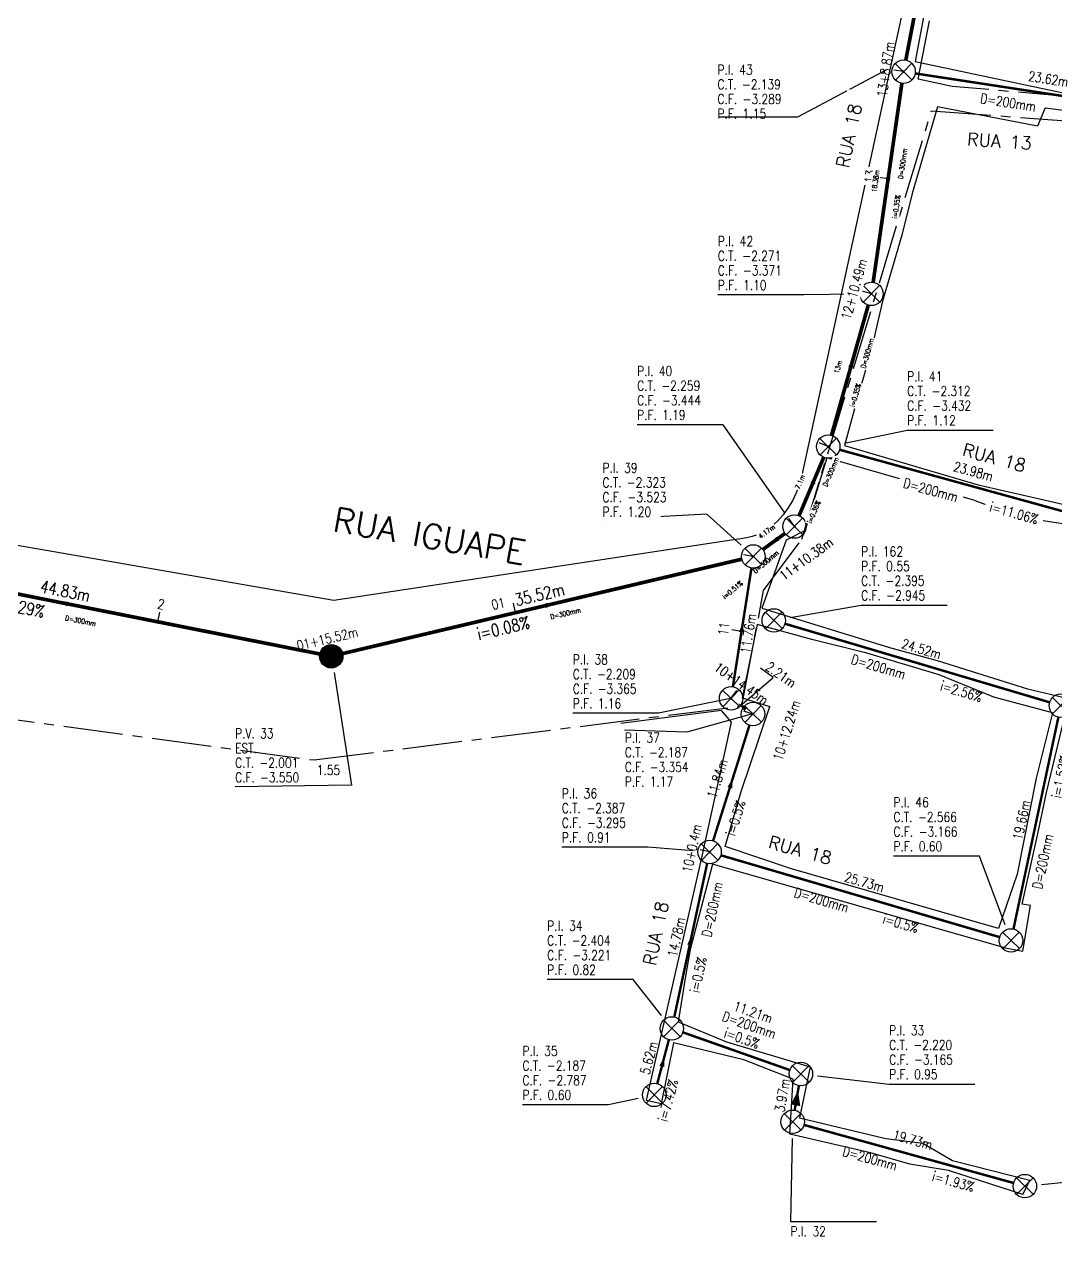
# Model space of a CAD drawing. Extents: x -6997814 to 14282083, y -16 to 289481930.
# Drawn here: x 362353.6 to 362438.1, y 7352411.9 to 7352511.2 of the extents above; entities that cross this region are included whole.
import ezdxf
from ezdxf.enums import TextEntityAlignment as Align

# ---------------------------------------------------------------- set-up
doc = ezdxf.new("R2010")
doc.units = 0
doc.header["$LTSCALE"] = 6.5
doc.linetypes.add('CENTER2', pattern=[1.125, 0.75, -0.125, 0.125, -0.125])
doc.layers.get('0').update_dxf_attribs({"linetype": 'CONTINUOUS'})
for name, color, linetype in [('MURO', 251, 'CONTINUOUS'), ('PONTOS-Caixas - Esgoto_U', 1, 'CONTINUOUS'), ('PONTOS-CAIXAS_U', 1, 'CONTINUOUS'), ('PS_IND_COMPRIMENTO', 7, 'CONTINUOUS'), ('PS_IND_DIAMETRO', 7, 'CONTINUOUS'), ('PS_IND_FLUXO', 3, 'CONTINUOUS'), ('PS_IND_INCLINACAO', 7, 'CONTINUOUS'), ('PS_PONTOS_IDENTIFICACAO_LIN', 7, 'CONTINUOUS'), ('PS_PONTOS_IDENTIFICACAO_TXT', 7, 'CONTINUOUS'), ('QUADRA-DEF', 7, 'CONTINUOUS'), ('QUADRA-INDEF', 7, 'CENTER2'), ('T-MARGEM', 7, 'CONTINUOUS'), ('T_Ptos', 7, 'CONTINUOUS'), ('TUBO_PVC', 1, 'CONTINUOUS'), ('TXT-LOGRAD', 3, 'CONTINUOUS')]:
    doc.layers.add(name, color=color, linetype=linetype)
doc.styles.add('1-1000  -  RÉGUA 100', font='romans.shx', dxfattribs={"height": 2.5})
doc.styles.add('ROMANS', font='romans.shx')
doc.styles.add('SABESP', font='ROMANS.shx', dxfattribs={"height": 2})
picture_1 = doc.add_image_def('image1.ecw', size_in_pixel=(49668, 39849))

# ---------------------------------------------------------------- blocks, each defined once
blk = doc.blocks.new('*U48', base_point=(4191.731, 1118.971))
for p, q in [((4191.559, 1119.139), (4191.902, 1118.803)), ((4191.898, 1119.143), (4191.563, 1118.8))]:
    blk.add_line(p, q)
blk.add_circle((4191.731, 1118.971), 0.24)
blk = doc.blocks.new('*U49', base_point=(4191.731, 1118.971))
for p, q in [((4191.559, 1119.139), (4191.902, 1118.803)), ((4191.898, 1119.143), (4191.563, 1118.8))]:
    blk.add_line(p, q)
blk.add_circle((4191.731, 1118.971), 0.24)
blk = doc.blocks.new('*U50', base_point=(4191.731, 1118.971))
for p, q in [((4191.559, 1119.139), (4191.902, 1118.803)), ((4191.898, 1119.143), (4191.563, 1118.8))]:
    blk.add_line(p, q)
blk.add_circle((4191.731, 1118.971), 0.24)
blk = doc.blocks.new('*U51', base_point=(4191.731, 1118.971))
for p, q in [((4191.559, 1119.139), (4191.902, 1118.803)), ((4191.898, 1119.143), (4191.563, 1118.8))]:
    blk.add_line(p, q)
blk.add_circle((4191.731, 1118.971), 0.24)
blk = doc.blocks.new('*U52', base_point=(4191.731, 1118.971))
for p, q in [((4191.559, 1119.139), (4191.902, 1118.803)), ((4191.898, 1119.143), (4191.563, 1118.8))]:
    blk.add_line(p, q)
blk.add_circle((4191.731, 1118.971), 0.24)
blk = doc.blocks.new('*U53', base_point=(4191.731, 1118.971))
for p, q in [((4191.559, 1119.139), (4191.902, 1118.803)), ((4191.898, 1119.143), (4191.563, 1118.8))]:
    blk.add_line(p, q)
blk.add_circle((4191.731, 1118.971), 0.24)
blk = doc.blocks.new('*U54', base_point=(4191.731, 1118.971))
for p, q in [((4191.559, 1119.139), (4191.902, 1118.803)), ((4191.898, 1119.143), (4191.563, 1118.8))]:
    blk.add_line(p, q)
blk.add_circle((4191.731, 1118.971), 0.24)
blk = doc.blocks.new('*U55', base_point=(4191.731, 1118.971))
for p, q in [((4191.559, 1119.139), (4191.902, 1118.803)), ((4191.898, 1119.143), (4191.563, 1118.8))]:
    blk.add_line(p, q)
blk.add_circle((4191.731, 1118.971), 0.24)
blk = doc.blocks.new('*U56', base_point=(4191.731, 1118.971))
for p, q in [((4191.559, 1119.139), (4191.902, 1118.803)), ((4191.898, 1119.143), (4191.563, 1118.8))]:
    blk.add_line(p, q)
blk.add_circle((4191.731, 1118.971), 0.24)
blk = doc.blocks.new('*U57', base_point=(4191.731, 1118.971))
for p, q in [((4191.559, 1119.139), (4191.902, 1118.803)), ((4191.898, 1119.143), (4191.563, 1118.8))]:
    blk.add_line(p, q)
blk.add_circle((4191.731, 1118.971), 0.24)
blk = doc.blocks.new('*U58', base_point=(4191.731, 1118.971))
for p, q in [((4191.559, 1119.139), (4191.902, 1118.803)), ((4191.898, 1119.143), (4191.563, 1118.8))]:
    blk.add_line(p, q)
blk.add_circle((4191.731, 1118.971), 0.24)
blk = doc.blocks.new('*U59', base_point=(4191.731, 1118.971))
for p, q in [((4191.559, 1119.139), (4191.902, 1118.803)), ((4191.898, 1119.143), (4191.563, 1118.8))]:
    blk.add_line(p, q)
blk.add_circle((4191.731, 1118.971), 0.24)
blk = doc.blocks.new('*U60', base_point=(4191.731, 1118.971))
for p, q in [((4191.559, 1119.139), (4191.902, 1118.803)), ((4191.898, 1119.143), (4191.563, 1118.8))]:
    blk.add_line(p, q)
blk.add_circle((4191.731, 1118.971), 0.24)
blk = doc.blocks.new('*U63', base_point=(4191.731, 1118.971))
for p, q in [((4191.559, 1119.139), (4191.902, 1118.803)), ((4191.898, 1119.143), (4191.563, 1118.8))]:
    blk.add_line(p, q)
blk.add_circle((4191.731, 1118.971), 0.24)
blk = doc.blocks.new('*U193', base_point=(4191.731, 1118.971))
for p, q in [((4191.559, 1119.139), (4191.902, 1118.803)), ((4191.898, 1119.143), (4191.563, 1118.8))]:
    blk.add_line(p, q)
blk.add_circle((4191.731, 1118.971), 0.24)
blk = doc.blocks.new('*U194', base_point=(4191.731, 1118.971))
for p, q in [((4191.559, 1119.139), (4191.902, 1118.803)), ((4191.898, 1119.143), (4191.563, 1118.8))]:
    blk.add_line(p, q)
blk.add_circle((4191.731, 1118.971), 0.24)
blk = doc.blocks.new('*U481')
at = {"layer": 'T-MARGEM'}
blk.add_line((0, 0), (0, 0.2), dxfattribs=at)
at = {"layer": 'T-MARGEM', "const_width": 0.025, "flags": 128}
blk.add_lwpolyline([(-0.013, 0, 1), (0.013, 0, 1)], format="xyb", close=True, dxfattribs=at)
blk = doc.blocks.new('*U482')
at = {"layer": 'T-MARGEM'}
blk.add_line((0, 0), (0, 0.2), dxfattribs=at)
at = {"layer": 'T-MARGEM', "const_width": 0.025, "flags": 128}
blk.add_lwpolyline([(-0.013, 0, 1), (0.013, 0, 1)], format="xyb", close=True, dxfattribs=at)
blk = doc.blocks.new('*U483')
at = {"layer": 'T-MARGEM'}
blk.add_line((0, 0), (0, 0.2), dxfattribs=at)
at = {"layer": 'T-MARGEM', "const_width": 0.025, "flags": 128}
blk.add_lwpolyline([(-0.013, 0, 1), (0.013, 0, 1)], format="xyb", close=True, dxfattribs=at)
blk = doc.blocks.new('*U484')
at = {"layer": 'T-MARGEM'}
blk.add_line((0, 0), (0, 0.2), dxfattribs=at)
at = {"layer": 'T-MARGEM', "const_width": 0.025, "flags": 128}
blk.add_lwpolyline([(-0.013, 0, 1), (0.013, 0, 1)], format="xyb", close=True, dxfattribs=at)
blk = doc.blocks.new('*U485')
at = {"layer": 'T-MARGEM'}
blk.add_line((0, 0), (0, 0.2), dxfattribs=at)
at = {"layer": 'T-MARGEM', "const_width": 0.025, "flags": 128}
blk.add_lwpolyline([(-0.013, 0, 1), (0.013, 0, 1)], format="xyb", close=True, dxfattribs=at)
blk = doc.blocks.new('*U486')
at = {"layer": 'T-MARGEM'}
blk.add_line((0, 0), (0, 0.2), dxfattribs=at)
at = {"layer": 'T-MARGEM', "const_width": 0.025, "flags": 128}
blk.add_lwpolyline([(-0.013, 0, 1), (0.013, 0, 1)], format="xyb", close=True, dxfattribs=at)
blk = doc.blocks.new('*U487')
at = {"layer": 'T-MARGEM'}
blk.add_line((0, 0), (0, 0.2), dxfattribs=at)
at = {"layer": 'T-MARGEM', "const_width": 0.025, "flags": 128}
blk.add_lwpolyline([(-0.013, 0, 1), (0.013, 0, 1)], format="xyb", close=True, dxfattribs=at)
blk = doc.blocks.new('*U488')
at = {"layer": 'T-MARGEM'}
blk.add_line((0, 0), (0, 0.2), dxfattribs=at)
at = {"layer": 'T-MARGEM', "const_width": 0.025, "flags": 128}
blk.add_lwpolyline([(-0.013, 0, 1), (0.013, 0, 1)], format="xyb", close=True, dxfattribs=at)
blk = doc.blocks.new('*U489')
at = {"layer": 'T-MARGEM'}
blk.add_line((0, 0), (0, 0.2), dxfattribs=at)
at = {"layer": 'T-MARGEM', "const_width": 0.025, "flags": 128}
blk.add_lwpolyline([(-0.013, 0, 1), (0.013, 0, 1)], format="xyb", close=True, dxfattribs=at)
blk = doc.blocks.new('*U490')
at = {"layer": 'T-MARGEM'}
blk.add_line((0, 0), (0, 0.2), dxfattribs=at)
at = {"layer": 'T-MARGEM', "const_width": 0.025, "flags": 128}
blk.add_lwpolyline([(-0.013, 0, 1), (0.013, 0, 1)], format="xyb", close=True, dxfattribs=at)
blk = doc.blocks.new('*U528', base_point=(9690.446, 9362.01))
at = {"const_width": 0.24, "flags": 128}
blk.add_lwpolyline([(9690.326, 9362.01, 1), (9690.566, 9362.01, 1)], format="xyb", close=True, dxfattribs=at)
blk.add_circle((9690.446, 9362.01), 0.24)
blk = doc.blocks.new('*U538')
at = {"layer": 'T-MARGEM'}
blk.add_line((0, 0), (0, 0.2), dxfattribs=at)
at = {"layer": 'T-MARGEM', "const_width": 0.025, "flags": 128}
blk.add_lwpolyline([(-0.013, 0, 1), (0.013, 0, 1)], format="xyb", close=True, dxfattribs=at)
blk = doc.blocks.new('*U539')
at = {"layer": 'T-MARGEM'}
blk.add_line((0, 0), (0, 0.2), dxfattribs=at)
at = {"layer": 'T-MARGEM', "const_width": 0.025, "flags": 128}
blk.add_lwpolyline([(-0.013, 0, 1), (0.013, 0, 1)], format="xyb", close=True, dxfattribs=at)
blk = doc.blocks.new('*U541')
at = {"layer": 'T-MARGEM'}
blk.add_line((0, 0), (0, 0.2), dxfattribs=at)
at = {"layer": 'T-MARGEM', "const_width": 0.025, "flags": 128}
blk.add_lwpolyline([(-0.013, 0, 1), (0.013, 0, 1)], format="xyb", close=True, dxfattribs=at)

msp = doc.modelspace()

# ---------------------------------------------------------------- linework, layer by layer
at = {"layer": 'MURO'}
for points, elevation in [([(362436.23868, 7352562.20304), (362435.48491, 7352556.3937), (362435.0028, 7352552.50249), (362434.28962, 7352545.07864), (362433.80167, 7352541.05249), (362431.8888, 7352537.50009), (362431.1459, 7352533.29916), (362430.77212, 7352528.46706), (362429.80557, 7352522.57544), (362428.75411, 7352516.65114), (362427.71443, 7352514.1182), (362426.59854, 7352508.14062), (362439.38697, 7352505.42406), (362443.68627, 7352505.36886), (362449.33416, 7352504.91801)], -1.9747), ([(362437.24001, 7352504.33805), (362436.6213, 7352502.84219), (362428.43806, 7352504.42601), (362426.36401, 7352497.32717), (362425.51951, 7352493.9165), (362423.92152, 7352488.52258), (362422.96876, 7352484.3554), (362421.88002, 7352480.58503), (362420.80971, 7352476.6904)], -2.4322), ([(362437.24001, 7352504.33805), (362443.49965, 7352503.55241), (362448.0296, 7352502.70191)], -2.4322), ([(362431.50242, 7352472.19348), (362435.15516, 7352470.83993), (362441.84347, 7352469.81999), (362442.0346, 7352469.72567), (362442.8533, 7352469.75106), (362445.27481, 7352484.19673), (362445.80808, 7352489.23957), (362446.34806, 7352491.14773), (362447.22281, 7352494.01515), (362447.88084, 7352494.94849), (362449.67224, 7352503.00184)], -1.1847), ([(362420.80971, 7352476.6904), (362431.75217, 7352473.47456), (362436.06766, 7352472.49855), (362441.19149, 7352471.32555)], -2.2141), ([(362431.50242, 7352472.19348), (362419.38182, 7352475.68835), (362418.45143, 7352472.66169), (362417.60133, 7352469.73457), (362416.03183, 7352468.92976), (362414.05011, 7352463.36174), (362424.49286, 7352460.1505), (362428.40016, 7352459.08804), (362435.80215, 7352456.77053)], -2.4322), ([(362437.85581, 7352454.8017), (362433.05814, 7352456.08266), (362428.57011, 7352457.91383), (362422.64285, 7352459.69297), (362418.13691, 7352460.80513), (362413.67691, 7352462.03321), (362412.44275, 7352456.01689), (362414.70858, 7352455.3332)], -2.9011), ([(362435.80215, 7352456.77053), (362446.48077, 7352454.24507)], -2.4322), ([(362404.59598, 7352423.08102), (362409.0929, 7352442.82182), (362411.55589, 7352454.02599), (362410.75417, 7352454.98373), (362402.49233, 7352453.93113)], -2.288), ([(362437.85581, 7352454.8017), (362436.52347, 7352449.46454), (362434.96289, 7352441.57853), (362433.41788, 7352437.15207), (362416.48668, 7352442.02952), (362411.03915, 7352443.84911), (362412.35009, 7352448.36862), (362414.70858, 7352455.3332)], -2.9011), ([(362436.04841, 7352439.03044), (362435.36866, 7352439.13225), (362436.66404, 7352445.02677), (362437.36018, 7352448.28862), (362438.9047, 7352454.73542)], -2.0067), ([(362433.84996, 7352435.59853), (362409.99669, 7352442.39974), (362408.18174, 7352435.4172), (362407.83268, 7352433.4145), (362407.1888, 7352429.5046), (362411.1446, 7352427.86564), (362417.99778, 7352425.80915), (362417.13532, 7352421.64501), (362424.1961, 7352419.95259), (362427.2291, 7352419.57424), (362429.66211, 7352418.13479), (362435.99684, 7352416.53673)], -2.5772), ([(362433.84996, 7352435.59853), (362435.41592, 7352435.27257), (362436.04841, 7352439.03044)], -2.5772), ([(362435.4209, 7352415.37122), (362429.34269, 7352417.31836), (362426.17755, 7352417.83432), (362422.94092, 7352418.76395), (362416.35013, 7352420.30809), (362416.60105, 7352424.79547), (362412.56455, 7352426.38227), (362406.81778, 7352427.79215), (362405.79828, 7352422.79211), (362404.59273, 7352423.06673)], -2.1291), ([(362435.4209, 7352415.37122), (362435.99684, 7352416.53673)], -2.1291)]:
    msp.add_lwpolyline(points, dxfattribs=dict(at, elevation=elevation))
at = {"layer": 'PS_IND_FLUXO'}
for points in [[(362438.31556, 7352505.36798, 0, 0, 0), (362437.92016, 7352505.42844, 0.8, 0, 0), (362436.33854, 7352505.67028, 0, 0, 0)], [(362432.01033, 7352473.14916, 0, 0, 0), (362431.62471, 7352473.25543, 0.8, 0, 0), (362430.0822, 7352473.68049, 0, 0, 0)], [(362423.07066, 7352439.50346, 0, 0, 0), (362422.68685, 7352439.61608, 0.8, 0, 0), (362421.15158, 7352440.06659, 0, 0, 0)], [(362412.90188, 7352426.76144, 0, 0, 0), (362412.52463, 7352426.89443, 0.8, 0, 0), (362411.01565, 7352427.42639, 0, 0, 0)], [(362405.70117, 7352425.27098, 0, 0, 0), (362405.80323, 7352425.65774, 0.8, 0, 0), (362406.21143, 7352427.2048, 0, 0, 0)], [(362416.80153, 7352422.66651, 0.8, 0, 0), (362417.01086, 7352423.88032, 0, 0, 0)], [(362427.04118, 7352418.41468, 0, 0, 0), (362426.65569, 7352418.52147, 0.8, 0, 0), (362425.11377, 7352418.94865, 0, 0, 0)]]:
    msp.add_lwpolyline(points, format="xyseb", dxfattribs=at)
at = {"layer": 'PS_IND_FLUXO', "lineweight": -2}
for points in [[(362424.39767, 7352498.60248, 0.4, 0, 0), (362424.28325, 7352497.8107, 0, 0, 0)], [(362421.36436, 7352483.23994, 0.4, 0, 0), (362421.14646, 7352482.47018, 0, 0, 0)], [(362418.25866, 7352473.69677, 0.4, 0, 0), (362417.94744, 7352472.95979, 0, 0, 0)], [(362415.35736, 7352469.06619, 0.4, 0, 0), (362414.70987, 7352468.59634, 0, 0, 0)], [(362357.18616, 7352463.72071, 0.4, 0, 0), (362356.40148, 7352463.87653, 0, 0, 0)], [(362396.45332, 7352463.6116, 0.4, 0, 0), (362395.67479, 7352463.42748, 0, 0, 0)], [(362412.37358, 7352461.40284, 0.4, 0, 0), (362412.49747, 7352462.19318, 0, 0, 0)], [(362425.8194, 7352459.16467, 0, 0, 0), (362426.20286, 7352459.05084, 0.8, 0, 0), (362427.73669, 7352458.59549, 0, 0, 0)], [(362412.74832, 7352455.11417, 0.4, 0, 0), (362412.09766, 7352455.57961, 0, 0, 0)], [(362411.42445, 7352448.67419, 0.4, 0, 0), (362411.66447, 7352449.43734, 0, 0, 0)], [(362436.70079, 7352446.75506, 0, 0, 0), (362436.6178, 7352446.36376, 0.8, 0, 0), (362436.28585, 7352444.79858, 0, 0, 0)], [(362408.13708, 7352435.7909, 0.4, 0, 0), (362408.30458, 7352436.57316, 0, 0, 0)], [(362405.85425, 7352425.85113, 0.4, 0, 0), (362406.05835, 7352426.62465, 0, 0, 0)]]:
    msp.add_lwpolyline(points, format="xyseb", dxfattribs=at)
at = {"layer": 'PS_PONTOS_IDENTIFICACAO_LIN', "linetype": 'Continuous'}
for points in [[(362424.30634, 7352507.47138), (362416.96227, 7352503.58833), (362410.50892, 7352503.58833)], [(362421.66655, 7352489.08768), (362417.48534, 7352489.021), (362410.44534, 7352489.021)], [(362415.93924, 7352471.16849), (362410.86653, 7352478.38741), (362403.82653, 7352478.38741)], [(362420.81558, 7352476.87797), (362425.95045, 7352477.94773), (362432.99045, 7352477.94773)], [(362412.34331, 7352468.52407), (362409.54692, 7352471.08211), (362400.99573, 7352470.59698)], [(362412.05153, 7352455.1866), (362414.9806, 7352457.69212), (362413.94287, 7352458.47141)], [(362411.47597, 7352455.97918), (362405.59557, 7352454.76565), (362398.55557, 7352454.76565)], [(362413.27334, 7352454.71949), (362407.89461, 7352453.21918), (362402.81163, 7352453.37896)], [(362408.41228, 7352443.51146), (362404.70975, 7352443.79667), (362397.66975, 7352443.79667)], [(362405.83139, 7352430.02368), (362403.51435, 7352432.95763), (362396.47435, 7352432.95763)], [(362418.59421, 7352425.07662), (362424.46163, 7352424.4067), (362431.50163, 7352424.4067)], [(362403.90995, 7352423.23371), (362401.48547, 7352422.71366), (362394.44547, 7352422.71366)], [(362416.54047, 7352419.95697), (362416.39932, 7352413.14379), (362423.43932, 7352413.14379)], [(362436.93905, 7352416.18319), (362443.42709, 7352416.83492), (362450.46709, 7352416.83492)]]:
    msp.add_lwpolyline(points, dxfattribs=at)
at = {"layer": 'PS_PONTOS_IDENTIFICACAO_LIN', "linetype": 'Continuous', "lineweight": -2}
for points in [[(362416.36371, 7352462.60184), (362422.18109, 7352463.61046), (362429.22109, 7352463.61046)], [(362379.02486, 7352458.0944), (362380.44305, 7352448.87695), (362370.90554, 7352448.74622)], [(362433.97848, 7352437.4367), (362431.87319, 7352443.07151), (362424.83319, 7352443.07151)]]:
    msp.add_lwpolyline(points, dxfattribs=at)
at = {"layer": 'QUADRA-DEF'}
msp.add_lwpolyline([(362426.17402, 7352515.04), (362419.99402, 7352486.56), (362417.33402, 7352474.27), (362417.11402, 7352473.47), (362416.89402, 7352472.88), (362416.54402, 7352472.15), (362416.18402, 7352471.55), (362415.78402, 7352471.01), (362415.32402, 7352470.5), (362415.08402, 7352470.28), (362414.65402, 7352469.94), (362414.07402, 7352469.58), (362413.65402, 7352469.38), (362413.25402, 7352469.24), (362412.78402, 7352469.13), (362412.33402, 7352469.06), (362411.57401, 7352468.94), (362378.99398, 7352463.99), (362343.95393, 7352470.08)], dxfattribs=at)
msp.add_lwpolyline([(362426.17402, 7352515.04), (362419.99402, 7352486.56), (362417.33402, 7352474.27), (362417.11402, 7352473.47), (362416.89402, 7352472.88), (362416.54402, 7352472.15), (362416.18402, 7352471.55), (362415.78402, 7352471.01), (362415.32402, 7352470.5), (362415.08402, 7352470.28), (362414.65402, 7352469.94), (362414.07402, 7352469.58), (362413.65402, 7352469.38), (362413.25402, 7352469.24), (362412.78402, 7352469.13), (362412.33402, 7352469.06), (362411.57401, 7352468.94), (362378.99398, 7352463.99), (362343.95393, 7352470.08)], dxfattribs=at)
msp.add_lwpolyline([(362426.17402, 7352515.04), (362419.99402, 7352486.56), (362417.33402, 7352474.27), (362417.11402, 7352473.47), (362416.89402, 7352472.88), (362416.54402, 7352472.15), (362416.18402, 7352471.55), (362415.78402, 7352471.01), (362415.32402, 7352470.5), (362415.08402, 7352470.28), (362414.65402, 7352469.94), (362414.07402, 7352469.58), (362413.65402, 7352469.38), (362413.25402, 7352469.24), (362412.78402, 7352469.13), (362412.33402, 7352469.06), (362411.57401, 7352468.94), (362378.99398, 7352463.99), (362343.95393, 7352470.08)], dxfattribs=at)
at = {"layer": 'QUADRA-INDEF'}
for points in [[(362447.19405, 7352504.56), (362429.64403, 7352506.09), (362426.84403, 7352506.68), (362430.18403, 7352523.59), (362434.10403, 7352543.5801), (362435.15403, 7352552.4401), (362436.05403, 7352562.1101), (362448.77404, 7352562.0801)], [(362342.37393, 7352455.6599), (362377.39398, 7352450.9399), (362412.40402, 7352455.37), (362414.18402, 7352464.81), (362417.32402, 7352469.01), (362427.93403, 7352504.1), (362449.16405, 7352502.51), (362452.11406, 7352502.6), (362461.23407, 7352504.23), (362465.53407, 7352505.25), (362470.74408, 7352505.8), (362476.59409, 7352505.8), (362482.15409, 7352505.25), (362488.9241, 7352503.57), (362498.24411, 7352501.62), (362509.60413, 7352500.13), (362504.19412, 7352489.83), (362500.70412, 7352481.59), (362496.90412, 7352469.58), (362475.87409, 7352474.31), (362474.40409, 7352449.86), (362471.8441, 7352415.0299), (362464.23409, 7352401.6199)]]:
    msp.add_lwpolyline(points, dxfattribs=at)
at = {"layer": 'TUBO_PVC', "lineweight": -2}
for points, const_width in [([(362428.9861, 7352524.62586), (362425.83627, 7352508.24604)], 0.3), ([(362425.51791, 7352506.35453), (362423.16302, 7352490.05866)], 0.3), ([(362422.76449, 7352488.18612), (362419.74633, 7352477.52399)], 0.3), ([(362419.11187, 7352475.71721), (362417.09424, 7352470.93936)], 0.3), ([(362415.94459, 7352469.49232), (362414.12264, 7352468.17022)], 0.3), ([(362377.84104, 7352459.61919), (362335.7466, 7352467.97805)], 0.3), ([(362412.41268, 7352467.38598), (362379.71543, 7352459.6531)], 0.3), ([(362411.67352, 7352456.93709), (362413.19753, 7352466.65894)], 0.2), ([(362437.61272, 7352455.66361), (362415.94337, 7352462.09655)], 0.2), ([(362412.54054, 7352455.2628), (362412.30544, 7352455.43098)], 0.2), ([(362410.05562, 7352444.32194), (362413.03329, 7352453.78959)], 0.2), ([(362434.65335, 7352437.10127), (362438.33329, 7352454.45237)], 0.2), ([(362406.87459, 7352429.89488), (362409.56706, 7352442.46918)], 0.2), ([(362405.48372, 7352424.44684), (362406.42889, 7352428.02894)], 0.2)]:
    msp.add_lwpolyline(points, dxfattribs=dict(at, const_width=const_width))
at = {"layer": 'TUBO_PVC', "const_width": 0.2}
for points in [[(362448.05074, 7352503.87942), (362426.60336, 7352507.15883)], [(362441.68231, 7352470.48385), (362420.41022, 7352476.3458)], [(362433.5339, 7352436.43312), (362410.68835, 7352443.13693)], [(362416.33873, 7352425.54986), (362407.57881, 7352428.63797)], [(362416.73175, 7352422.26191), (362417.08064, 7352424.28492)], [(362434.66148, 7352416.30353), (362417.49347, 7352421.0598)]]:
    msp.add_lwpolyline(points, dxfattribs=at)

# ---------------------------------------------------------------- block references
at = {"layer": 'PONTOS-Caixas - Esgoto_U', "xscale": 4, "yscale": 4, "zscale": 4}
for name, p in [('*U60', (362425.65509, 7352507.30383)), ('*U59', (362423.02583, 7352489.10935)), ('*U58', (362419.48499, 7352476.60076)), ('*U57', (362416.72112, 7352470.0558)), ('*U56', (362413.34611, 7352467.60674)), ('*U194', (362415.02381, 7352462.36953)), ('*U55', (362411.52494, 7352455.98928)), ('*U54', (362413.32104, 7352454.70449)), ('*U193', (362438.53228, 7352455.39063)), ('*U53', (362409.76788, 7352443.40703)), ('*U63', (362434.45436, 7352436.16301)), ('*U51', (362406.67377, 7352428.95702)), ('*U50', (362417.24376, 7352425.23081)), ('*U52', (362405.23883, 7352423.51875)), ('*U49', (362416.56863, 7352421.31602)), ('*U48', (362435.58632, 7352416.04731))]:
    msp.add_blockref(name, p, dxfattribs=at)
at = {"layer": 'PONTOS-CAIXAS_U', "lineweight": -2, "xscale": 4, "yscale": 4, "zscale": 4}
for name, p, rotation in [('*U490', (362425.65509, 7352507.30383), 81.7772068337476), ('*U489', (362424.38637, 7352498.52425), 81.7772068337476), ('*U488', (362423.02583, 7352489.10935), 74.19459147477338), ('*U487', (362419.48499, 7352476.60076), 67.10620633416302), ('*U486', (362416.72112, 7352470.0558), 35.9663820132555), ('*U485', (362413.34611, 7352467.60674), 81.09071484283461), ('*U538', (362393.88301, 7352463.00372), 13.30594147909328), ('*U541', (362364.5793, 7352462.25263), 348.7686535897), ('*U484', (362412.38396, 7352461.46905), 81.09071484283461), ('*U539', (362378.78199, 7352459.43234), 13.30594147909328), ('*U483', (362411.52494, 7352455.98928), 324.4229108293194), ('*U482', (362413.32104, 7352454.70449), 72.54112523587781), ('*U481', (362409.76788, 7352443.40703), 77.91406394849687)]:
    msp.add_blockref(name, p, dxfattribs=dict(at, rotation=rotation))
msp.add_blockref('*U528', (362378.78199, 7352459.43234), dxfattribs=at)

# ---------------------------------------------------------------- texts
at = {"color": 0, "linetype": 'Continuous', "lineweight": 30, "ltscale": 0.8, "style": '1-1000  -  RÉGUA 100'}
for rotation, p in [(344.5274021, (362414.48658, 7352443.75695, 1394.19939)), (78.3864868, (362405.35608, 7352434.04018, 1394.19939))]:
    msp.add_text('RUA 18', height=1.057651, rotation=rotation, dxfattribs=at).set_placement(p)
at = {"layer": 'PS_IND_COMPRIMENTO', "style": 'ROMANS', "width": 0.8}
for s, rotation, p in [('23.62m', 351.3065201, (362437.50865, 7352506.70682)), ('11.76m', 81.0907148, (362412.9381, 7352461.29095)), ('25.73m', 343.6461624, (362422.44942, 7352440.93791)), ('11.21m', 340.5810224, (362413.33529, 7352430.29585)), ('3.97m', 80.2152256, (362415.72217, 7352423.47761)), ('19.73m', 344.5150079, (362426.39826, 7352419.83955))]:
    msp.add_text(s, height=0.8, rotation=rotation, dxfattribs=at).set_placement(p, align=Align.MIDDLE_CENTER)
at = {"layer": 'PS_IND_COMPRIMENTO', "lineweight": -2, "style": 'ROMANS', "width": 0.8}
for s, height, rotation, p in [('44.83m', 1, 348.7686536, (362356.98859, 7352464.77947)), ('35.52m', 1, 13.3059415, (362395.8339, 7352464.49269)), ('24.52m', 0.8, 343.4655369, (362427.11956, 7352460.03046)), ('2.21m', 0.8, 324.4229108, (362415.61803, 7352457.92276)), ('11.84m', 0.8, 72.5411252, (362410.39974, 7352449.41579)), ('19.66m', 0.8, 78.0257695, (362435.31943, 7352446.02579)), ('14.78m', 0.8, 77.9140639, (362407.04743, 7352436.43328)), ('5.62m', 0.8, 75.2188103, (362404.79601, 7352426.54404))]:
    msp.add_text(s, height=height, rotation=rotation, dxfattribs=at).set_placement(p, align=Align.MIDDLE_CENTER)
at = {"layer": 'PS_IND_DIAMETRO', "style": 'ROMANS', "width": 0.8}
for rotation, p in [(351.3065201, (362434.21945, 7352504.77883)), (343.6461624, (362418.93257, 7352439.46558)), (340.5810224, (362413.01443, 7352429.2362)), (344.5150079, (362422.90414, 7352418.31406))]:
    msp.add_text('D=200mm', height=0.8, rotation=rotation, dxfattribs=at).set_placement(p, align=Align.MIDDLE_CENTER)
at = {"layer": 'PS_IND_DIAMETRO', "lineweight": -2, "style": 'ROMANS', "width": 0.8}
for s, height, rotation, p in [('D=300mm', 0.4, 40.1366718, (362414.37392, 7352467.16533)), ('D=300mm', 0.4, 348.7686536, (362358.2569, 7352462.33564)), ('D=300mm', 0.4, 13.3059415, (362397.96803, 7352462.94224)), ('D=200mm', 0.8, 343.4655369, (362423.59894, 7352458.57209)), ('D=200mm', 0.8, 78.0257695, (362437.05309, 7352442.63226)), ('D=200mm', 0.8, 77.9140639, (362409.98886, 7352438.70783))]:
    msp.add_text(s, height=height, rotation=rotation, dxfattribs=at).set_placement(p, align=Align.MIDDLE_CENTER)
at = {"layer": 'PS_IND_INCLINACAO', "lineweight": -2, "style": 'ROMANS', "width": 0.8}
for s, height, rotation, p in [('i=0.51%', 0.4, 40.1366718, (362411.65227, 7352464.87051)), ('i=0.29%', 1, 348.7686536, (362353.14646, 7352463.50336)), ('i=0.08%', 1, 13.3059415, (362392.8687, 7352461.73625)), ('i=2.56%', 0.8, 343.4655369, (362430.38617, 7352456.55718)), ('i=1.52%', 0.8, 78.0257695, (362438.52199, 7352449.55821)), ('i=0.5%', 0.8, 72.5411252, (362411.89712, 7352446.17735)), ('i=0.5%', 0.8, 77.9140639, (362408.84147, 7352433.34929)), ('i=7.42%', 0.8, 75.2188103, (362406.36141, 7352423.06969))]:
    msp.add_text(s, height=height, rotation=rotation, dxfattribs=at).set_placement(p, align=Align.MIDDLE_CENTER)
at = {"layer": 'PS_IND_INCLINACAO', "style": 'ROMANS', "width": 0.8}
for s, rotation, p in [('i=0.5%', 343.6461624, (362425.41907, 7352437.56218)), ('i=0.5%', 340.5810224, (362412.41371, 7352428.14979)), ('i=1.93%', 344.5150079, (362429.72714, 7352416.4238))]:
    msp.add_text(s, height=0.8, rotation=rotation, dxfattribs=at).set_placement(p, align=Align.MIDDLE_CENTER)
at = {"layer": 'PS_PONTOS_IDENTIFICACAO_TXT', "lineweight": -2, "style": 'ROMANS', "width": 0.8}
for s, rotation, p in [('13+8.87m', 81.7772068, (362424.58619, 7352507.43691)), ('11+10.38m', 35.966382, (362417.90817, 7352467.08651)), ('2', 348.7686536, (362364.76964, 7352463.31194)), ('01', 13.3059415, (362392.54855, 7352463.34772)), ('01+15.52m', 13.3059415, (362378.55246, 7352460.48335)), ('11', 81.0907148, (362411.31699, 7352461.61523)), ('10+14.45m', 324.4229108, (362412.14616, 7352456.86769)), ('10+12.24m', 72.5411252, (362416.45814, 7352453.24288)), ('10+0.4m', 77.9140639, (362408.71182, 7352443.61354))]:
    msp.add_text(s, height=0.8, rotation=rotation, dxfattribs=at).set_placement(p, align=Align.CENTER)
at = {"layer": 'PS_PONTOS_IDENTIFICACAO_TXT', "style": 'ROMANS', "width": 0.8}
for s, p in [('P.I. 43', (362410.41647, 7352507.05777)), ('C.T. -2.139', (362410.41647, 7352505.85777)), ('C.F. -3.289', (362410.41647, 7352504.65777)), ('P.F. 1.15', (362410.41647, 7352503.45777)), ('P.I. 38', (362398.55557, 7352458.76565)), ('C.T. -2.209', (362398.55557, 7352457.56565)), ('C.F. -3.365', (362398.55557, 7352456.36565)), ('P.F. 1.16', (362398.55557, 7352455.16565)), ('P.I. 37', (362402.81163, 7352452.364)), ('C.T. -2.187', (362402.81163, 7352451.164)), ('C.F. -3.354', (362402.81163, 7352449.964)), ('P.F. 1.17', (362402.81163, 7352448.764)), ('P.I. 36', (362397.66975, 7352447.79667)), ('C.T. -2.387', (362397.66975, 7352446.59667)), ('C.F. -3.295', (362397.66975, 7352445.39667)), ('P.F. 0.91', (362397.66975, 7352444.19667)), ('P.I. 34', (362396.47435, 7352436.95763)), ('C.T. -2.404', (362396.47435, 7352435.75763)), ('C.F. -3.221', (362396.47435, 7352434.55763)), ('P.F. 0.82', (362396.47435, 7352433.35763)), ('P.I. 33', (362424.46163, 7352428.4067)), ('C.T. -2.220', (362424.46163, 7352427.2067)), ('P.I. 35', (362394.44547, 7352426.71366)), ('C.T. -2.187', (362394.44547, 7352425.51366)), ('C.F. -3.165', (362424.46163, 7352426.0067)), ('C.F. -2.787', (362394.44547, 7352424.31366)), ('P.F. 0.95', (362424.46163, 7352424.8067)), ('P.F. 0.60', (362394.44547, 7352423.11366)), ('P.I. 32', (362416.39932, 7352411.94379))]:
    msp.add_text(s, height=0.8, dxfattribs=at).set_placement(p)
at = {"layer": 'PS_PONTOS_IDENTIFICACAO_TXT', "lineweight": -2, "style": 'ROMANS', "width": 0.8}
for s, p in [('P.I. 162', (362422.18109, 7352467.61046)), ('P.F. 0.55', (362422.18109, 7352466.41046)), ('C.T. -2.395', (362422.18109, 7352465.21046)), ('C.F. -2.945', (362422.18109, 7352464.01046)), ('P.V. 33', (362370.90554, 7352452.7119)), ('EST. ', (362370.90554, 7352451.5119)), ('C.T. -2.001', (362370.90554, 7352450.3119)), ('C.F. -3.550', (362370.90554, 7352449.1119)), ('1.55', (362377.58745, 7352449.7119)), ('P.I. 46', (362424.83319, 7352447.07151)), ('C.T. -2.566', (362424.83319, 7352445.87151)), ('C.F. -3.166', (362424.83319, 7352444.67151)), ('P.F. 0.60', (362424.83319, 7352443.47151))]:
    msp.add_text(s, height=0.8, dxfattribs=at).set_placement(p)
at = {"layer": 'TXT-LOGRAD', "style": 'SABESP'}
msp.add_text('RUA IGUAPE', height=2, rotation=-9.9849891, dxfattribs=at).set_placement((362386.8454, 7352469.28934), align=Align.MIDDLE_CENTER)
msp.add_text('RUA IGUAPE', height=2, rotation=-9.9849891, dxfattribs=at).set_placement((362386.8454, 7352469.28934), align=Align.MIDDLE_CENTER)

# ---------------------------------------------------------------- pictures from other files: only their frames are drawn
at = {"layer": 'T_Ptos'}
image = msp.add_image(picture_1, insert=(362075.72988, 7352287.82708), size_in_units=(689.73754, 553.38147), dxfattribs=dict(at, fade=70))
image.dxf.flags = 15

# ---------------------------------------------------------------- next in the draw order: wipeouts: each hides what was drawn before it
at = {"lineweight": -2}
msp.add_wipeout([(362430.63197, 7352500.90324), (362437.15032, 7352500.47725), (362437.26758, 7352502.27143), (362430.74923, 7352502.69742)], dxfattribs=at).translate(0, 0, 1394.19939)
for points, layer in [([(362420.45772, 7352482.46026), (362420.78301, 7352483.60939), (362420.12872, 7352483.7946), (362419.80343, 7352482.64547)], 'PS_IND_COMPRIMENTO'), ([(362417.22421, 7352472.94369), (362417.76588, 7352474.22639), (362417.13944, 7352474.49092), (362416.59777, 7352473.20822)], 'PS_IND_COMPRIMENTO'), ([(362413.95919, 7352468.86707), (362415.33279, 7352469.86382), (362414.93342, 7352470.41419), (362413.55982, 7352469.41744)], 'PS_IND_COMPRIMENTO'), ([(362425.7194, 7352498.37972), (362426.10597, 7352501.05479), (362425.43296, 7352501.15205), (362425.04639, 7352498.47698)], 'PS_IND_DIAMETRO'), ([(362422.64514, 7352482.84472), (362423.38132, 7352485.44539), (362422.72703, 7352485.6306), (362421.99085, 7352483.02993)], 'PS_IND_DIAMETRO'), ([(362419.48088, 7352473.14653), (362420.53236, 7352475.63647), (362419.90592, 7352475.90101), (362418.85445, 7352473.41106)], 'PS_IND_DIAMETRO'), ([(362425.08705, 7352473.10537), (362430.29851, 7352471.66925), (362430.65982, 7352472.98038), (362425.44836, 7352474.4165)], 'PS_IND_DIAMETRO'), ([(362425.25056, 7352495.13533), (362425.55649, 7352497.25239), (362424.88348, 7352497.34964), (362424.57755, 7352495.23258)], 'PS_IND_INCLINACAO'), ([(362421.75228, 7352479.69056), (362422.33489, 7352481.74874), (362421.6806, 7352481.93395), (362421.09799, 7352479.87577)], 'PS_IND_INCLINACAO'), ([(362418.20562, 7352470.12666), (362419.03776, 7352472.09721), (362418.41133, 7352472.36174), (362417.57919, 7352470.39119)], 'PS_IND_INCLINACAO'), ([(362432.16237, 7352471.15563), (362436.87435, 7352469.85715), (362437.23566, 7352471.16828), (362432.52368, 7352472.46676)], 'PS_IND_INCLINACAO'), ([(362423.48698, 7352497.87264), (362423.7022, 7352499.36193), (362422.35618, 7352499.55644), (362422.14096, 7352498.06715)], 'PS_PONTOS_IDENTIFICACAO_TXT'), ([(362410.28725, 7352492.741), (362413.9863, 7352492.741), (362413.9863, 7352494.101), (362410.28725, 7352494.101)], 'PS_PONTOS_IDENTIFICACAO_TXT'), ([(362421.44934, 7352486.45942), (362423.06282, 7352492.15926), (362421.75424, 7352492.52969), (362420.14076, 7352486.82984)], 'PS_PONTOS_IDENTIFICACAO_TXT'), ([(362403.66843, 7352482.10741), (362407.36748, 7352482.10741), (362407.36748, 7352483.46741), (362403.66843, 7352483.46741)], 'PS_PONTOS_IDENTIFICACAO_TXT'), ([(362425.79236, 7352481.66773), (362429.30855, 7352481.66773), (362429.30855, 7352483.02773), (362425.79236, 7352483.02773)], 'PS_PONTOS_IDENTIFICACAO_TXT'), ([(362400.83764, 7352474.17844), (362404.50621, 7352474.17844), (362404.50621, 7352475.53844), (362400.83764, 7352475.53844)], 'PS_PONTOS_IDENTIFICACAO_TXT')]:
    msp.add_wipeout(points, dxfattribs=at).dxf.layer = layer

# ---------------------------------------------------------------- next in the draw order: texts
at = {"color": 0, "linetype": 'Continuous', "lineweight": 30, "ltscale": 0.8, "style": '1-1000  -  RÉGUA 100'}
msp.add_text('RUA 13', height=1.057651, rotation=356.2608722, dxfattribs=at).set_placement((362430.82448, 7352501.26163, 1394.19939))
at = {"layer": 'PS_IND_COMPRIMENTO', "lineweight": -2, "style": 'ROMANS', "width": 0.8}
for s, rotation, p in [('13m', 74.1945915, (362420.29322, 7352483.12743)), ('7.1m', 67.1062063, (362417.18182, 7352473.71731)), ('4.17m', 35.966382, (362414.44631, 7352469.64063))]:
    msp.add_text(s, height=0.4, rotation=rotation, dxfattribs=at).set_placement(p, align=Align.MIDDLE_CENTER)
at = {"layer": 'PS_IND_DIAMETRO', "lineweight": -2, "style": 'ROMANS', "width": 0.8}
for s, height, rotation, p in [('D=300mm', 0.4, 81.7772068, (362425.57618, 7352499.76589)), ('D=300mm', 0.4, 74.1945915, (362422.68608, 7352484.23766)), ('D=300mm', 0.4, 67.1062063, (362419.6934, 7352474.52377)), ('D=200mm', 0.8, 344.5934042, (362427.87344, 7352473.04288))]:
    msp.add_text(s, height=height, rotation=rotation, dxfattribs=at).set_placement(p, align=Align.MIDDLE_CENTER)
at = {"layer": 'PS_IND_INCLINACAO', "lineweight": -2, "style": 'ROMANS', "width": 0.8}
for s, height, rotation, p in [('i=0.35%', 0.4, 81.7772068, (362425.06702, 7352496.24249)), ('i=0.35%', 0.4, 74.1945915, (362421.71644, 7352480.81225)), ('i=0.36%', 0.4, 67.1062063, (362418.30848, 7352471.2442)), ('i=11.06%', 0.8, 344.5934042, (362434.69902, 7352471.16195))]:
    msp.add_text(s, height=height, rotation=rotation, dxfattribs=at).set_placement(p, align=Align.MIDDLE_CENTER)
at = {"layer": 'PS_PONTOS_IDENTIFICACAO_TXT', "lineweight": -2, "style": 'ROMANS', "width": 0.8}
for s, rotation, p in [('13', 81.7772068, (362423.31747, 7352498.65733)), ('12+10.49m', 74.1945915, (362421.98667, 7352489.3856))]:
    msp.add_text(s, height=0.8, rotation=rotation, dxfattribs=at).set_placement(p, align=Align.CENTER)
for s, p in [('P.I. 42', (362410.44534, 7352493.021)), ('P.I. 40', (362403.82653, 7352482.38741)), ('P.I. 41', (362425.95045, 7352481.94773)), ('P.I. 39', (362400.99573, 7352474.45844))]:
    msp.add_text(s, height=0.8, dxfattribs=at).set_placement(p)

# ---------------------------------------------------------------- next in the draw order: wipeouts: each hides what was drawn before it
at = {"lineweight": -2}
for points, layer in [([(362423.54736, 7352497.33295), (362423.82714, 7352499.26903), (362423.15413, 7352499.36628), (362422.87435, 7352497.4302)], 'PS_IND_COMPRIMENTO'), ([(362429.25485, 7352474.44943), (362433.11478, 7352473.38574), (362433.47609, 7352474.69687), (362429.61615, 7352475.76055)], 'PS_IND_COMPRIMENTO'), ([(362410.25677, 7352491.541), (362416.36344, 7352491.541), (362416.36344, 7352492.901), (362410.25677, 7352492.901)], 'PS_PONTOS_IDENTIFICACAO_TXT'), ([(362403.63796, 7352480.90741), (362409.897, 7352480.90741), (362409.897, 7352482.26741), (362403.63796, 7352482.26741)], 'PS_PONTOS_IDENTIFICACAO_TXT'), ([(362425.76188, 7352480.46773), (362432.05141, 7352480.46773), (362432.05141, 7352481.82773), (362425.76188, 7352481.82773)], 'PS_PONTOS_IDENTIFICACAO_TXT'), ([(362400.80716, 7352472.97844), (362407.09668, 7352472.97844), (362407.09668, 7352474.33844), (362400.80716, 7352474.33844)], 'PS_PONTOS_IDENTIFICACAO_TXT')]:
    msp.add_wipeout(points, dxfattribs=at).dxf.layer = layer

# ---------------------------------------------------------------- next in the draw order: texts
at = {"layer": 'PS_IND_COMPRIMENTO', "lineweight": -2, "style": 'ROMANS', "width": 0.8}
for s, height, rotation, p in [('18.38m', 0.4, 81.7772068, (362423.35074, 7352498.34961)), ('23.98m', 0.8, 344.5934042, (362431.36547, 7352474.57315))]:
    msp.add_text(s, height=height, rotation=rotation, dxfattribs=at).set_placement(p, align=Align.MIDDLE_CENTER)
at = {"layer": 'PS_PONTOS_IDENTIFICACAO_TXT', "lineweight": -2, "style": 'ROMANS', "width": 0.8}
for s, p in [('C.T. -2.271', (362410.44534, 7352491.821)), ('C.T. -2.259', (362403.82653, 7352481.18741)), ('C.T. -2.312', (362425.95045, 7352480.74773)), ('C.T. -2.323', (362400.99573, 7352473.25844))]:
    msp.add_text(s, height=0.8, dxfattribs=at).set_placement(p)

# ---------------------------------------------------------------- next in the draw order: wipeouts: each hides what was drawn before it
at = {"lineweight": -2}
for points in [[(362421.50198, 7352499.12268), (362422.81698, 7352505.5212), (362421.05579, 7352505.88316), (362419.74079, 7352499.48463)], [(362430.12475, 7352475.58441), (362436.42026, 7352473.84175), (362436.89993, 7352475.57459), (362430.60442, 7352477.31725)]]:
    msp.add_wipeout(points, dxfattribs=at).translate(0, 0, 1394.19939)
for points in [[(362410.25677, 7352490.341), (362416.42439, 7352490.341), (362416.42439, 7352491.701), (362410.25677, 7352491.701)], [(362403.63796, 7352479.70741), (362410.01891, 7352479.70741), (362410.01891, 7352481.06741), (362403.63796, 7352481.06741)], [(362425.76188, 7352479.26773), (362432.11236, 7352479.26773), (362432.11236, 7352480.62773), (362425.76188, 7352480.62773)], [(362400.80716, 7352471.77844), (362407.15764, 7352471.77844), (362407.15764, 7352473.13844), (362400.80716, 7352473.13844)]]:
    msp.add_wipeout(points, dxfattribs=at).dxf.layer = 'PS_PONTOS_IDENTIFICACAO_TXT'

# ---------------------------------------------------------------- next in the draw order: texts
at = {"color": 0, "linetype": 'Continuous', "lineweight": 30, "ltscale": 0.8, "style": '1-1000  -  RÉGUA 100'}
for rotation, p in [(78.3864868, (362421.17335, 7352499.36247, 1394.19939)), (344.5274021, (362430.38611, 7352475.89616, 1394.19939))]:
    msp.add_text('RUA 18', height=1.057651, rotation=rotation, dxfattribs=at).set_placement(p)
at = {"layer": 'PS_PONTOS_IDENTIFICACAO_TXT', "lineweight": -2, "style": 'ROMANS', "width": 0.8}
for s, p in [('C.F. -3.371', (362410.44534, 7352490.621)), ('C.F. -3.444', (362403.82653, 7352479.98741)), ('C.F. -3.432', (362425.95045, 7352479.54773)), ('C.F. -3.523', (362400.99573, 7352472.05844))]:
    msp.add_text(s, height=0.8, dxfattribs=at).set_placement(p)

# ---------------------------------------------------------------- next in the draw order: wipeouts: each hides what was drawn before it
at = {"lineweight": -2}
for points in [[(362410.28725, 7352489.141), (362415.20534, 7352489.141), (362415.20534, 7352490.501), (362410.28725, 7352490.501)], [(362403.66843, 7352478.50741), (362408.55605, 7352478.50741), (362408.55605, 7352479.86741), (362403.66843, 7352479.86741)], [(362425.79236, 7352478.06773), (362430.71045, 7352478.06773), (362430.71045, 7352479.42773), (362425.79236, 7352479.42773)], [(362400.83764, 7352470.57844), (362405.75573, 7352470.57844), (362405.75573, 7352471.93844), (362400.83764, 7352471.93844)]]:
    msp.add_wipeout(points, dxfattribs=at).dxf.layer = 'PS_PONTOS_IDENTIFICACAO_TXT'

# ---------------------------------------------------------------- next in the draw order: texts
at = {"layer": 'PS_PONTOS_IDENTIFICACAO_TXT', "lineweight": -2, "style": 'ROMANS', "width": 0.8}
for s, p in [('P.F. 1.10', (362410.44534, 7352489.421)), ('P.F. 1.19', (362403.82653, 7352478.78741)), ('P.F. 1.12', (362425.95045, 7352478.34773)), ('P.F. 1.20', (362400.99573, 7352470.85844))]:
    msp.add_text(s, height=0.8, dxfattribs=at).set_placement(p)

doc.saveas('drawing.dxf')
